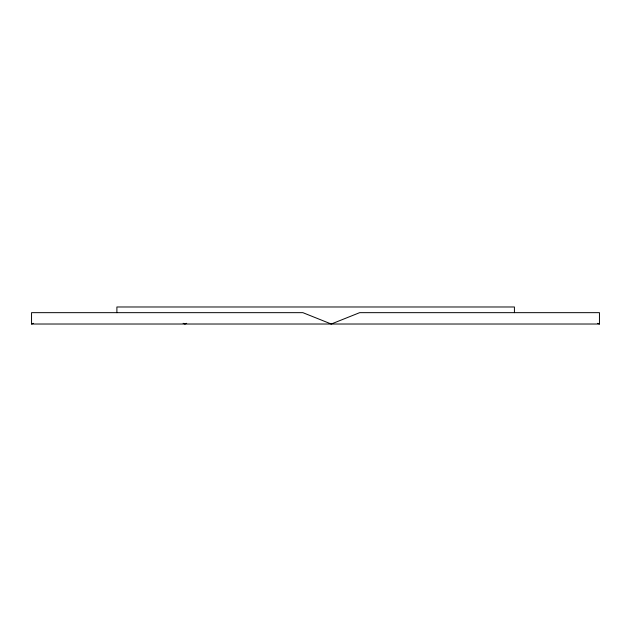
<?xml version="1.0" encoding="UTF-8"?>
<svg xmlns="http://www.w3.org/2000/svg" width="631" height="631" viewBox="0 0 631 631"><rect width="100%" height="100%" fill="white"/><g stroke="black" fill="none" stroke-linecap="round" stroke-linejoin="round"><path stroke-width="0.95" d="M31.55 324.019L599.45 324.019L599.45 312.66L359.662 312.66L331.267 324.019L302.872 312.66L31.55 312.66L31.55 324.019L33.325 323.309M186.681 323.309L184.907 324.019L183.132 323.309M597.675 323.309L599.45 324.019M514.423 312.66L514.423 306.981L116.893 306.981L116.893 312.66"/></g></svg>
